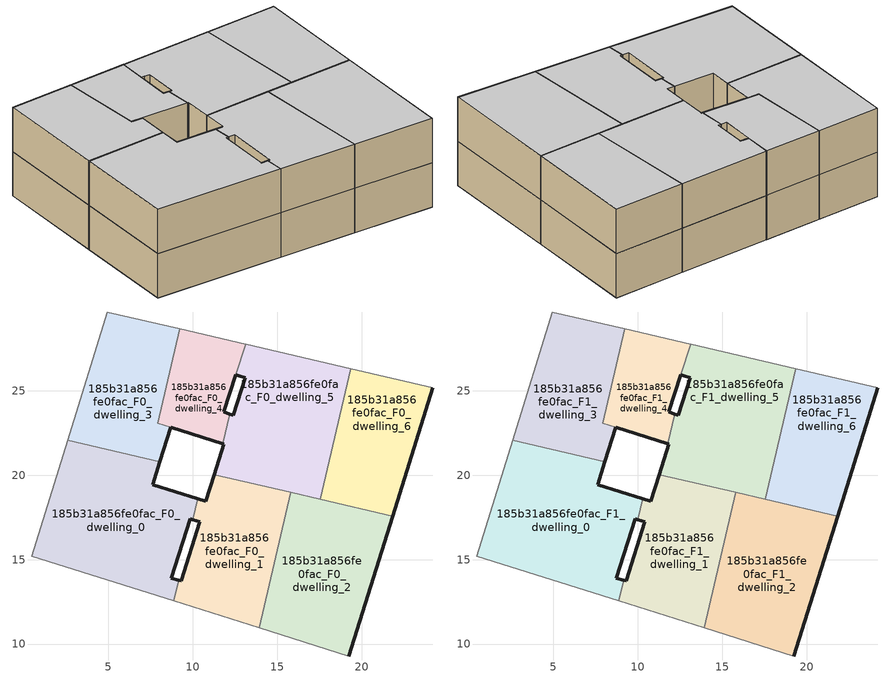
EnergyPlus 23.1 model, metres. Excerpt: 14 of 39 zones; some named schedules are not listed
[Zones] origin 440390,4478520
185b31a856fe0fac_F0_dwelling_0
 floor ground (EU_floor_Construction): 8.88,12.56 9.17,13.79 8.74,13.91 9.84,17.42 10,17.37 10.29,18.6 7.63,19.42 8.05,20.79 2.59,22.06 0.46,15.21 z0
 wall outside (EU_wall_Construction): 8.05,20.79 7.63,19.42 10.29,18.6 / 10,17.37 9.84,17.42 8.74,13.91 9.17,13.79 z0:3
 wall to 185b31a856fe0fac_F0_dwelling_1 (EU_wall_Construction): 10.29,18.6 10,17.37 / 9.17,13.79 8.88,12.56 z0:3
 wall adiabatic (EU_wall_Construction): 8.88,12.56 0.46,15.21 2.59,22.06 z0:3
 wall to 185b31a856fe0fac_F0_dwelling_3 (EU_wall_Construction): 2.59,22.06 8.05,20.79 z0:3
185b31a856fe0fac_F0_dwelling_1
 floor ground (EU_floor_Construction): 13.93,10.96 15.8,18.98 11.28,20.04 10.78,18.44 10.29,18.6 10,17.37 10.42,17.24 9.33,13.75 9.17,13.79 8.88,12.56 z0
 wall outside (EU_wall_Construction): 10.29,18.6 10.78,18.44 11.28,20.04 / 9.17,13.79 9.33,13.75 10.42,17.24 10,17.37 z0:3
 wall to 185b31a856fe0fac_F0_dwelling_2 (EU_wall_Construction): 15.8,18.98 13.93,10.96 z0:3
 wall adiabatic (EU_wall_Construction): 13.93,10.96 8.88,12.56 z0:3
 wall to 185b31a856fe0fac_F0_dwelling_5 (EU_wall_Construction): 11.28,20.04 15.8,18.98 z0:3
185b31a856fe0fac_F0_dwelling_2
 floor ground (EU_floor_Construction): 19.23,9.29 21.83,17.57 15.8,18.98 13.93,10.96 z0
 wall outside (EU_wall_Construction): 21.83,17.57 19.23,9.29 z0:3
 wall adiabatic (EU_wall_Construction): 19.23,9.29 13.93,10.96 z0:3
 wall to 185b31a856fe0fac_F0_dwelling_6 (EU_wall_Construction): 17.56,18.57 21.83,17.57 z0:3
 wall to 185b31a856fe0fac_F0_dwelling_5 (EU_wall_Construction): 15.8,18.98 17.56,18.57 z0:3
185b31a856fe0fac_F0_dwelling_3
 floor ground (EU_floor_Construction): 8.05,20.79 8.69,22.83 7.94,23.07 9.24,28.66 4.95,29.66 2.59,22.06 z0
 wall outside (EU_wall_Construction): 8.69,22.83 8.05,20.79 z0:3
 wall adiabatic (EU_wall_Construction): 2.59,22.06 4.95,29.66 9.24,28.66 z0:3
 wall to 185b31a856fe0fac_F0_dwelling_4 (EU_wall_Construction): 9.24,28.66 7.94,23.07 8.69,22.83 z0:3
185b31a856fe0fac_F0_dwelling_4
 floor ground (EU_floor_Construction): 11.78,21.85 12.2,23.61 11.83,23.74 13.13,27.75 9.24,28.66 7.94,23.07 z0
 wall outside (EU_wall_Construction): 11.78,21.85 8.69,22.83 / 12.54,25.93 11.83,23.74 12.2,23.61 z0:3
 wall to 185b31a856fe0fac_F0_dwelling_5 (EU_wall_Construction): 12.2,23.61 11.78,21.85 / 13.16,27.74 13.13,27.75 12.54,25.93 z0:3
 wall adiabatic (EU_wall_Construction): 9.24,28.66 13.12,27.75 13.16,27.74 z0:3
185b31a856fe0fac_F0_dwelling_5
 floor ground (EU_floor_Construction): 17.56,18.57 19.36,26.3 13.16,27.74 13.13,27.75 12.54,25.93 12.72,25.87 13.1,25.75 12.41,23.54 12.2,23.61 11.78,21.85 11.84,21.83 11.28,20.04 z0
 wall outside (EU_wall_Construction): 12.2,23.61 12.41,23.54 13.1,25.75 12.72,25.87 12.54,25.93 / 11.28,20.04 11.84,21.83 11.78,21.85 z0:3
 wall adiabatic (EU_wall_Construction): 13.16,27.74 19.36,26.3 z0:3
 wall to 185b31a856fe0fac_F0_dwelling_6 (EU_wall_Construction): 19.36,26.3 17.56,18.57 z0:3
185b31a856fe0fac_F0_dwelling_6
 floor ground (EU_floor_Construction): 21.83,17.57 24.22,25.16 19.36,26.3 17.56,18.57 z0
 wall outside (EU_wall_Construction): 24.22,25.16 21.83,17.57 z0:3
 wall adiabatic (EU_wall_Construction): 19.36,26.3 24.22,25.16 z0:3
185b31a856fe0fac_F1_dwelling_0
 floor to 185b31a856fe0fac_F0_dwelling_0 (EU_floor_Construction): 8.88,12.56 9.17,13.79 8.74,13.91 9.84,17.42 10,17.37 10.29,18.6 7.63,19.42 8.05,20.79 2.59,22.06 0.46,15.21 z3
 wall outside (EU_wall_Construction): 8.05,20.79 7.63,19.42 10.29,18.6 / 10,17.37 9.84,17.42 8.74,13.91 9.17,13.79 z3:6
 wall to 185b31a856fe0fac_F1_dwelling_1 (EU_wall_Construction): 10.29,18.6 10,17.37 / 9.17,13.79 8.88,12.56 z3:6
 wall adiabatic (EU_wall_Construction): 8.88,12.56 0.46,15.21 2.59,22.06 z3:6
 wall to 185b31a856fe0fac_F1_dwelling_3 (EU_wall_Construction): 2.59,22.06 8.05,20.79 z3:6
 ceiling to 185b31a856fe0fac_F2_dwelling_0 (EU_floor_Construction): 8.05,20.79 7.63,19.42 10.29,18.6 10,17.37 9.84,17.42 8.74,13.91 9.17,13.79 8.88,12.56 0.46,15.21 2.59,22.06 z6
185b31a856fe0fac_F1_dwelling_1
 floor to 185b31a856fe0fac_F0_dwelling_1 (EU_floor_Construction): 13.93,10.96 15.8,18.98 11.28,20.04 10.78,18.44 10.29,18.6 10,17.37 10.42,17.24 9.33,13.75 9.17,13.79 8.88,12.56 z3
 wall outside (EU_wall_Construction): 10.29,18.6 10.78,18.44 11.28,20.04 / 9.17,13.79 9.33,13.75 10.42,17.24 10,17.37 z3:6
 wall to 185b31a856fe0fac_F1_dwelling_2 (EU_wall_Construction): 15.8,18.98 13.93,10.96 z3:6
 wall adiabatic (EU_wall_Construction): 13.93,10.96 8.88,12.56 z3:6
 wall to 185b31a856fe0fac_F1_dwelling_5 (EU_wall_Construction): 11.28,20.04 15.8,18.98 z3:6
 ceiling to 185b31a856fe0fac_F2_dwelling_1 (EU_floor_Construction): 15.8,18.98 13.93,10.96 8.88,12.56 9.17,13.79 9.33,13.75 10.42,17.24 10,17.37 10.29,18.6 10.78,18.44 11.28,20.04 z6
185b31a856fe0fac_F1_dwelling_2
 floor to 185b31a856fe0fac_F0_dwelling_2 (EU_floor_Construction): 19.23,9.29 21.83,17.57 15.8,18.98 13.93,10.96 z3
 wall outside (EU_wall_Construction): 21.83,17.57 19.23,9.29 z3:6
 wall adiabatic (EU_wall_Construction): 19.23,9.29 13.93,10.96 z3:6
 wall to 185b31a856fe0fac_F1_dwelling_6 (EU_wall_Construction): 17.56,18.57 21.83,17.57 z3:6
 wall to 185b31a856fe0fac_F1_dwelling_5 (EU_wall_Construction): 15.8,18.98 17.56,18.57 z3:6
 ceiling to 185b31a856fe0fac_F2_dwelling_2 (EU_floor_Construction): 21.83,17.57 19.23,9.29 13.93,10.96 15.8,18.98 z6
185b31a856fe0fac_F1_dwelling_3
 floor to 185b31a856fe0fac_F0_dwelling_3 (EU_floor_Construction): 8.05,20.79 8.69,22.83 7.94,23.07 9.24,28.66 4.95,29.66 2.59,22.06 z3
 wall outside (EU_wall_Construction): 8.69,22.83 8.05,20.79 z3:6
 wall adiabatic (EU_wall_Construction): 2.59,22.06 4.95,29.66 9.24,28.66 z3:6
 wall to 185b31a856fe0fac_F1_dwelling_4 (EU_wall_Construction): 9.24,28.66 7.94,23.07 8.69,22.83 z3:6
 ceiling to 185b31a856fe0fac_F2_dwelling_3 (EU_floor_Construction): 9.24,28.66 7.94,23.07 8.69,22.83 8.05,20.79 2.59,22.06 4.95,29.66 z6
185b31a856fe0fac_F1_dwelling_4
 floor to 185b31a856fe0fac_F0_dwelling_4 (EU_floor_Construction): 11.78,21.85 12.2,23.61 11.83,23.74 13.12,27.75 9.24,28.66 7.94,23.07 z3
 wall outside (EU_wall_Construction): 11.78,21.85 8.69,22.83 / 12.54,25.93 11.83,23.74 12.2,23.61 z3:6
 wall to 185b31a856fe0fac_F1_dwelling_5 (EU_wall_Construction): 12.2,23.61 11.78,21.85 / 13.16,27.74 13.13,27.75 12.54,25.93 z3:6
 wall adiabatic (EU_wall_Construction): 9.24,28.66 13.12,27.75 13.16,27.74 z3:6
 ceiling to 185b31a856fe0fac_F2_dwelling_4 (EU_floor_Construction): 13.12,27.75 11.83,23.74 12.2,23.61 11.78,21.85 7.94,23.07 9.24,28.66 z6
185b31a856fe0fac_F1_dwelling_5
 floor to 185b31a856fe0fac_F0_dwelling_5 (EU_floor_Construction): 17.56,18.57 19.36,26.3 13.16,27.74 13.13,27.75 12.54,25.93 12.72,25.87 13.1,25.75 12.41,23.54 12.2,23.61 11.78,21.85 11.84,21.83 11.28,20.04 z3
 wall outside (EU_wall_Construction): 12.2,23.61 12.41,23.54 13.1,25.75 12.72,25.87 12.54,25.93 / 11.28,20.04 11.84,21.83 11.78,21.85 z3:6
 wall adiabatic (EU_wall_Construction): 13.16,27.74 19.36,26.3 z3:6
 wall to 185b31a856fe0fac_F1_dwelling_6 (EU_wall_Construction): 19.36,26.3 17.56,18.57 z3:6
 ceiling to 185b31a856fe0fac_F2_dwelling_5 (EU_floor_Construction): 19.36,26.3 17.56,18.57 11.28,20.04 11.84,21.83 11.78,21.85 12.2,23.61 12.41,23.54 13.1,25.75 12.72,25.87 12.54,25.93 13.13,27.75 13.16,27.74 z6
185b31a856fe0fac_F1_dwelling_6
 floor to 185b31a856fe0fac_F0_dwelling_6 (EU_floor_Construction): 21.83,17.57 24.22,25.16 19.36,26.3 17.56,18.57 z3
 wall outside (EU_wall_Construction): 24.22,25.16 21.83,17.57 z3:6
 wall adiabatic (EU_wall_Construction): 19.36,26.3 24.22,25.16 z3:6
 ceiling to 185b31a856fe0fac_F2_dwelling_6 (EU_floor_Construction): 24.22,25.16 21.83,17.57 17.56,18.57 19.36,26.3 z6
[Building]
EU S2 Campaign: North Axis=0; Terrain=City; Solar Distribution=FullExterior
[Site:Location]
Madrid: Latitude=40.5; Longitude=-3.5; Time Zone=1; Elevation=609
[SizingPeriod:WeatherFileDays]
AnnualSizingPeriod: Begin Month=1; Begin Day of Month=1; End Month=12; End Day of Month=31; Day of Week for Start Day=Monday; Use Weather File Daylight Saving Period=No; Use Weather File Rain and Snow Indicators=No
[MATERIAL]
EU_InternalMass_Material: Roughness=MediumRough; Thickness=0.1; Conductivity=1; Density=1800; Specific Heat=900; Thermal Absorptance=0.9; Solar Absorptance=0.7; Visible Absorptance=0.7
[MATERIAL:NOMASS] Roughness=MediumRough; Thermal Absorptance=0.9; Solar Absorptance=0.7; Visible Absorptance=0.7
Name | Thermal Resistance
EU_wall_NoMass | 0.419739
EU_floor_NoMass | 0.608284
[CONSTRUCTION]
EU_wall_Construction: EU_wall_NoMass
EU_floor_Construction: EU_floor_NoMass
EU_InternalMass_Construction: EU_InternalMass_Material
[ZONE] Type=1; Multiplier=1; Ceiling Height=autocalculate; Floor Area=autocalculate; Part of Total Floor Area=Yes
Name | Volume
185b31a856fe0fac_F0_dwelling_0; 185b31a856fe0fac_F1_dwelling_0 | 176.434
185b31a856fe0fac_F0_dwelling_1; 185b31a856fe0fac_F1_dwelling_1 | 121.102
185b31a856fe0fac_F0_dwelling_2; 185b31a856fe0fac_F1_dwelling_2 | 148.787
185b31a856fe0fac_F0_dwelling_3; 185b31a856fe0fac_F1_dwelling_3 | 116.194
185b31a856fe0fac_F0_dwelling_4 | 68.4631
185b31a856fe0fac_F1_dwelling_4 | 68.4342
185b31a856fe0fac_F0_dwelling_5; 185b31a856fe0fac_F1_dwelling_5 | 150.096
185b31a856fe0fac_F0_dwelling_6; 185b31a856fe0fac_F1_dwelling_6 | 111.586
[INTERNALMASS] Construction=EU_InternalMass_Construction
Name | Zone or ZoneList | Surface Area
185b31a856fe0fac_F0_dwelling_0_EU_InternalMass | 185b31a856fe0fac_F0_dwelling_0 | 58.8112
185b31a856fe0fac_F0_dwelling_1_EU_InternalMass | 185b31a856fe0fac_F0_dwelling_1 | 40.3672
185b31a856fe0fac_F0_dwelling_2_EU_InternalMass | 185b31a856fe0fac_F0_dwelling_2 | 49.5957
185b31a856fe0fac_F0_dwelling_3_EU_InternalMass | 185b31a856fe0fac_F0_dwelling_3 | 38.7324
185b31a856fe0fac_F0_dwelling_4_EU_InternalMass | 185b31a856fe0fac_F0_dwelling_4 | 22.8212
185b31a856fe0fac_F0_dwelling_5_EU_InternalMass | 185b31a856fe0fac_F0_dwelling_5 | 50.029
185b31a856fe0fac_F0_dwelling_6_EU_InternalMass | 185b31a856fe0fac_F0_dwelling_6 | 37.1953
185b31a856fe0fac_F1_dwelling_0_EU_InternalMass | 185b31a856fe0fac_F1_dwelling_0 | 58.8112
185b31a856fe0fac_F1_dwelling_1_EU_InternalMass | 185b31a856fe0fac_F1_dwelling_1 | 40.3672
185b31a856fe0fac_F1_dwelling_2_EU_InternalMass | 185b31a856fe0fac_F1_dwelling_2 | 49.5957
185b31a856fe0fac_F1_dwelling_3_EU_InternalMass | 185b31a856fe0fac_F1_dwelling_3 | 38.7324
185b31a856fe0fac_F1_dwelling_4_EU_InternalMass | 185b31a856fe0fac_F1_dwelling_4 | 22.8212
185b31a856fe0fac_F1_dwelling_5_EU_InternalMass | 185b31a856fe0fac_F1_dwelling_5 | 50.029
185b31a856fe0fac_F1_dwelling_6_EU_InternalMass | 185b31a856fe0fac_F1_dwelling_6 | 37.1953
[OTHEREQUIPMENT] Fuel Type=Electricity; Design Level Calculation Method=Watts/Area; Power per Zone Floor Area=1; Fraction Latent=0; Fraction Radiant=0; Fraction Lost=0; Carbon Dioxide Generation Rate=0; EndUse Subcategory=EU_Step8_InternalGains
Name | Zone or ZoneList or Space or SpaceList | Schedule
EU_Step8_InternalGain_185b31a856fe0fac_F0_dwelling_0_f000 | 185b31a856fe0fac_F0_dwelling_0 | EU_Step8_GainSchedule_185b31a856fe0fac_F0_dwelling_0_f000
EU_Step8_InternalGain_185b31a856fe0fac_F0_dwelling_1_f000 | 185b31a856fe0fac_F0_dwelling_1 | EU_Step8_GainSchedule_185b31a856fe0fac_F0_dwelling_1_f000
EU_Step8_InternalGain_185b31a856fe0fac_F0_dwelling_2_f000 | 185b31a856fe0fac_F0_dwelling_2 | EU_Step8_GainSchedule_185b31a856fe0fac_F0_dwelling_2_f000
EU_Step8_InternalGain_185b31a856fe0fac_F0_dwelling_3_f000 | 185b31a856fe0fac_F0_dwelling_3 | EU_Step8_GainSchedule_185b31a856fe0fac_F0_dwelling_3_f000
EU_Step8_InternalGain_185b31a856fe0fac_F0_dwelling_4_f000 | 185b31a856fe0fac_F0_dwelling_4 | EU_Step8_GainSchedule_185b31a856fe0fac_F0_dwelling_4_f000
EU_Step8_InternalGain_185b31a856fe0fac_F0_dwelling_5_f000 | 185b31a856fe0fac_F0_dwelling_5 | EU_Step8_GainSchedule_185b31a856fe0fac_F0_dwelling_5_f000
EU_Step8_InternalGain_185b31a856fe0fac_F0_dwelling_6_f000 | 185b31a856fe0fac_F0_dwelling_6 | EU_Step8_GainSchedule_185b31a856fe0fac_F0_dwelling_6_f000
EU_Step8_InternalGain_185b31a856fe0fac_F1_dwelling_0_f000 | 185b31a856fe0fac_F1_dwelling_0 | EU_Step8_GainSchedule_185b31a856fe0fac_F1_dwelling_0_f000
EU_Step8_InternalGain_185b31a856fe0fac_F1_dwelling_1_f000 | 185b31a856fe0fac_F1_dwelling_1 | EU_Step8_GainSchedule_185b31a856fe0fac_F1_dwelling_1_f000
EU_Step8_InternalGain_185b31a856fe0fac_F1_dwelling_2_f000 | 185b31a856fe0fac_F1_dwelling_2 | EU_Step8_GainSchedule_185b31a856fe0fac_F1_dwelling_2_f000
EU_Step8_InternalGain_185b31a856fe0fac_F1_dwelling_3_f000 | 185b31a856fe0fac_F1_dwelling_3 | EU_Step8_GainSchedule_185b31a856fe0fac_F1_dwelling_3_f000
EU_Step8_InternalGain_185b31a856fe0fac_F1_dwelling_4_f000 | 185b31a856fe0fac_F1_dwelling_4 | EU_Step8_GainSchedule_185b31a856fe0fac_F1_dwelling_4_f000
EU_Step8_InternalGain_185b31a856fe0fac_F1_dwelling_5_f000 | 185b31a856fe0fac_F1_dwelling_5 | EU_Step8_GainSchedule_185b31a856fe0fac_F1_dwelling_5_f000
EU_Step8_InternalGain_185b31a856fe0fac_F1_dwelling_6_f000 | 185b31a856fe0fac_F1_dwelling_6 | EU_Step8_GainSchedule_185b31a856fe0fac_F1_dwelling_6_f000
[ZONEVENTILATION:DESIGNFLOWRATE] Schedule=EU_AlwaysOn; Design Flow Rate Calculation Method=AirChanges/Hour; Air Changes per Hour=0.703302; Ventilation Type=Natural; Fan Pressure Rise=0; Fan Total Efficiency=1; Constant Term Coefficient=1; Temperature Term Coefficient=0; Velocity Term Coefficient=0; Velocity Squared Term Coefficient=0; Minimum Indoor Temperature=-100; Maximum Indoor Temperature=100; Delta Temperature=-100; Minimum Outdoor Temperature=-100; Maximum Outdoor Temperature=100; Maximum Wind Speed=40
Name | Zone or ZoneList or Space or SpaceList
EU_ConstantAir_185b31a856fe0fac_F0_dwelling_0 | 185b31a856fe0fac_F0_dwelling_0
EU_ConstantAir_185b31a856fe0fac_F0_dwelling_1 | 185b31a856fe0fac_F0_dwelling_1
EU_ConstantAir_185b31a856fe0fac_F0_dwelling_2 | 185b31a856fe0fac_F0_dwelling_2
EU_ConstantAir_185b31a856fe0fac_F0_dwelling_3 | 185b31a856fe0fac_F0_dwelling_3
EU_ConstantAir_185b31a856fe0fac_F0_dwelling_4 | 185b31a856fe0fac_F0_dwelling_4
EU_ConstantAir_185b31a856fe0fac_F0_dwelling_5 | 185b31a856fe0fac_F0_dwelling_5
EU_ConstantAir_185b31a856fe0fac_F0_dwelling_6 | 185b31a856fe0fac_F0_dwelling_6
EU_ConstantAir_185b31a856fe0fac_F1_dwelling_0 | 185b31a856fe0fac_F1_dwelling_0
EU_ConstantAir_185b31a856fe0fac_F1_dwelling_1 | 185b31a856fe0fac_F1_dwelling_1
EU_ConstantAir_185b31a856fe0fac_F1_dwelling_2 | 185b31a856fe0fac_F1_dwelling_2
EU_ConstantAir_185b31a856fe0fac_F1_dwelling_3 | 185b31a856fe0fac_F1_dwelling_3
EU_ConstantAir_185b31a856fe0fac_F1_dwelling_4 | 185b31a856fe0fac_F1_dwelling_4
EU_ConstantAir_185b31a856fe0fac_F1_dwelling_5 | 185b31a856fe0fac_F1_dwelling_5
EU_ConstantAir_185b31a856fe0fac_F1_dwelling_6 | 185b31a856fe0fac_F1_dwelling_6
[HVACTEMPLATE:THERMOSTAT] Constant Heating Setpoint=20; Constant Cooling Setpoint=50
EU_HeatOnly_185b31a856fe0fac_F0_dwelling_0; EU_HeatOnly_185b31a856fe0fac_F0_dwelling_1; EU_HeatOnly_185b31a856fe0fac_F0_dwelling_2; EU_HeatOnly_185b31a856fe0fac_F0_dwelling_3; EU_HeatOnly_185b31a856fe0fac_F0_dwelling_4; EU_HeatOnly_185b31a856fe0fac_F0_dwelling_5; EU_HeatOnly_185b31a856fe0fac_F0_dwelling_6; EU_HeatOnly_185b31a856fe0fac_F1_dwelling_0; EU_HeatOnly_185b31a856fe0fac_F1_dwelling_1; EU_HeatOnly_185b31a856fe0fac_F1_dwelling_2; EU_HeatOnly_185b31a856fe0fac_F1_dwelling_3; EU_HeatOnly_185b31a856fe0fac_F1_dwelling_4; EU_HeatOnly_185b31a856fe0fac_F1_dwelling_5; EU_HeatOnly_185b31a856fe0fac_F1_dwelling_6; EU_HeatOnly_185b31a856fe0fac_F2_dwelling_0; EU_HeatOnly_185b31a856fe0fac_F2_dwelling_1; EU_HeatOnly_185b31a856fe0fac_F2_dwelling_2; EU_HeatOnly_185b31a856fe0fac_F2_dwelling_3; EU_HeatOnly_185b31a856fe0fac_F2_dwelling_4; EU_HeatOnly_185b31a856fe0fac_F2_dwelling_5; EU_HeatOnly_185b31a856fe0fac_F2_dwelling_6; EU_HeatOnly_185b31a856fe0fac_F3_dwelling_0; EU_HeatOnly_185b31a856fe0fac_F3_dwelling_1; EU_HeatOnly_185b31a856fe0fac_F3_dwelling_2; EU_HeatOnly_185b31a856fe0fac_F3_dwelling_3; EU_HeatOnly_185b31a856fe0fac_F3_dwelling_4; EU_HeatOnly_185b31a856fe0fac_F3_dwelling_5; EU_HeatOnly_185b31a856fe0fac_F4_dwelling_0; EU_HeatOnly_185b31a856fe0fac_F4_dwelling_1; EU_HeatOnly_185b31a856fe0fac_F4_dwelling_2; EU_HeatOnly_185b31a856fe0fac_F4_dwelling_3; EU_HeatOnly_185b31a856fe0fac_F4_dwelling_4; EU_HeatOnly_185b31a856fe0fac_F4_dwelling_5; EU_HeatOnly_185b31a856fe0fac_F5_dwelling_0; EU_HeatOnly_185b31a856fe0fac_F5_dwelling_1; EU_HeatOnly_185b31a856fe0fac_F5_dwelling_2; EU_HeatOnly_185b31a856fe0fac_F5_dwelling_3; EU_HeatOnly_185b31a856fe0fac_F5_dwelling_4; EU_HeatOnly_185b31a856fe0fac_F5_dwelling_5
[HVACTEMPLATE:ZONE:IDEALLOADSAIRSYSTEM] System Availability Schedule=EU_AlwaysOn; Maximum Heating Supply Air Temperature=50; Minimum Cooling Supply Air Temperature=13; Maximum Heating Supply Air Humidity Ratio=0.0156; Minimum Cooling Supply Air Humidity Ratio=0.0077; Heating Limit=NoLimit; Cooling Limit=NoLimit; Heating Availability Schedule=EU_AlwaysOn; Cooling Availability Schedule=EU_CoolingOff; Dehumidification Control Type=ConstantSensibleHeatRatio; Cooling Sensible Heat Ratio=0.7; Dehumidification Setpoint=60; Humidification Control Type=None; Humidification Setpoint=30; Outdoor Air Method=None; Outdoor Air Flow Rate per Person=0.00944; Outdoor Air Flow Rate per Zone Floor Area=0; Outdoor Air Flow Rate per Zone=0; Demand Controlled Ventilation Type=None; Outdoor Air Economizer Type=NoEconomizer; Heat Recovery Type=None; Sensible Heat Recovery Effectiveness=0.7; Latent Heat Recovery Effectiveness=0.65
Name | Template Thermostat
185b31a856fe0fac_F0_dwelling_0 | EU_HeatOnly_185b31a856fe0fac_F0_dwelling_0
185b31a856fe0fac_F0_dwelling_1 | EU_HeatOnly_185b31a856fe0fac_F0_dwelling_1
185b31a856fe0fac_F0_dwelling_2 | EU_HeatOnly_185b31a856fe0fac_F0_dwelling_2
185b31a856fe0fac_F0_dwelling_3 | EU_HeatOnly_185b31a856fe0fac_F0_dwelling_3
185b31a856fe0fac_F0_dwelling_4 | EU_HeatOnly_185b31a856fe0fac_F0_dwelling_4
185b31a856fe0fac_F0_dwelling_5 | EU_HeatOnly_185b31a856fe0fac_F0_dwelling_5
185b31a856fe0fac_F0_dwelling_6 | EU_HeatOnly_185b31a856fe0fac_F0_dwelling_6
185b31a856fe0fac_F1_dwelling_0 | EU_HeatOnly_185b31a856fe0fac_F1_dwelling_0
185b31a856fe0fac_F1_dwelling_1 | EU_HeatOnly_185b31a856fe0fac_F1_dwelling_1
185b31a856fe0fac_F1_dwelling_2 | EU_HeatOnly_185b31a856fe0fac_F1_dwelling_2
185b31a856fe0fac_F1_dwelling_3 | EU_HeatOnly_185b31a856fe0fac_F1_dwelling_3
185b31a856fe0fac_F1_dwelling_4 | EU_HeatOnly_185b31a856fe0fac_F1_dwelling_4
185b31a856fe0fac_F1_dwelling_5 | EU_HeatOnly_185b31a856fe0fac_F1_dwelling_5
185b31a856fe0fac_F1_dwelling_6 | EU_HeatOnly_185b31a856fe0fac_F1_dwelling_6
